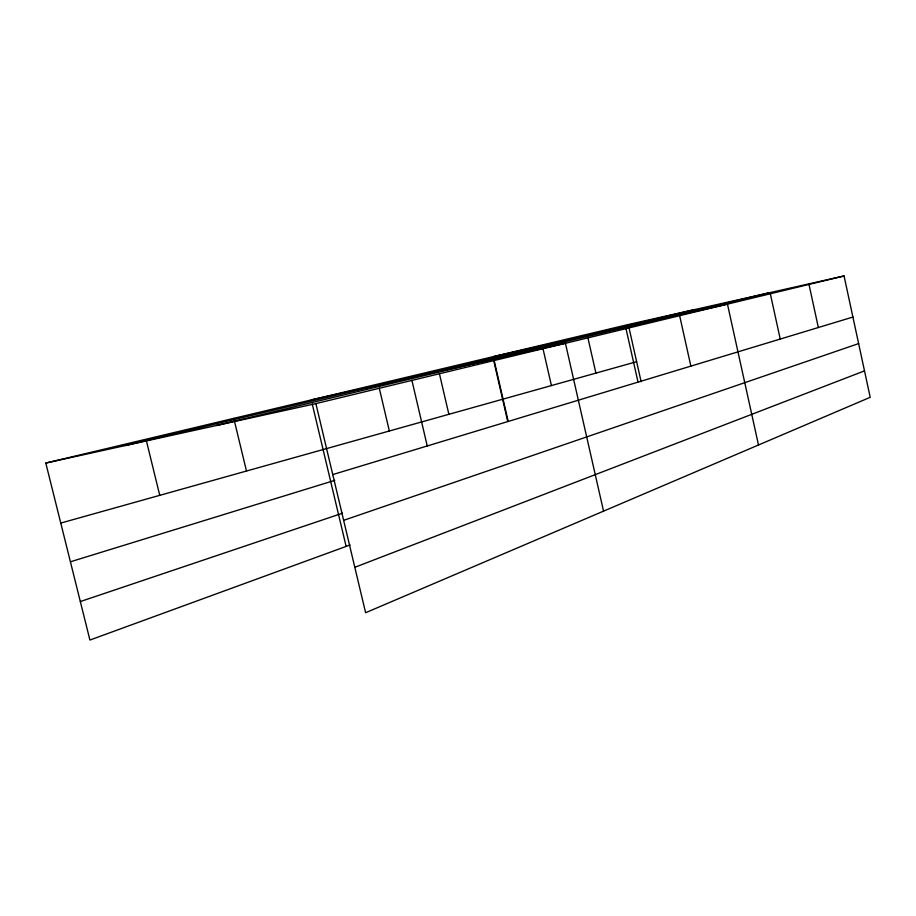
<?xml version="1.0" encoding="UTF-8"?>
<svg xmlns="http://www.w3.org/2000/svg" width="916" height="916" viewBox="0 0 916 916"><rect width="100%" height="100%" fill="white"/><g stroke="black" fill="none" stroke-linecap="round" stroke-linejoin="round"><path stroke-width="1.37" d="M354.813 567.313L864.509 370.877M350.095 544.963L89.917 640.044L45.8 463.061L628.284 324.527L844.06 275.956L870.2 397.304L365.61 612.724L315.883 403.613L45.8 463.061M343.637 520.345L858.635 343.592M80.322 601.56L342.538 513.189M70.406 561.794L334.741 480.362M332.76 474.58L852.91 317.05M60.754 523.082L636.631 361.694M315.883 403.613L844.06 275.956M125.32 445.554L694.866 309.539M216.6 425.471L768.077 293.063M492.842 356.748L727.453 304.146L758.494 444.993M311.28 399.926L565.424 343.305L603.552 511.139M146.342 440.596L159.75 495.338M233.775 418.36L246.484 471.03M312.264 404.059L346.134 546.417M379.27 388.132L389.346 430.989M411.914 380.403L427.234 445.966M439.428 373.728L448.863 414.307M494.171 360.526L508.197 421.452M493.781 360.858L507.682 421.211M543.085 349.065L551.421 385.567M587.751 337.088L595.904 373.098M628.903 327.287L641.12 381.697M626.017 328.661L638.028 382.132M679.649 315.699L690.87 366.125M809 284.429L818.343 327.516M770.333 293.784L780.226 339.057"/></g></svg>
